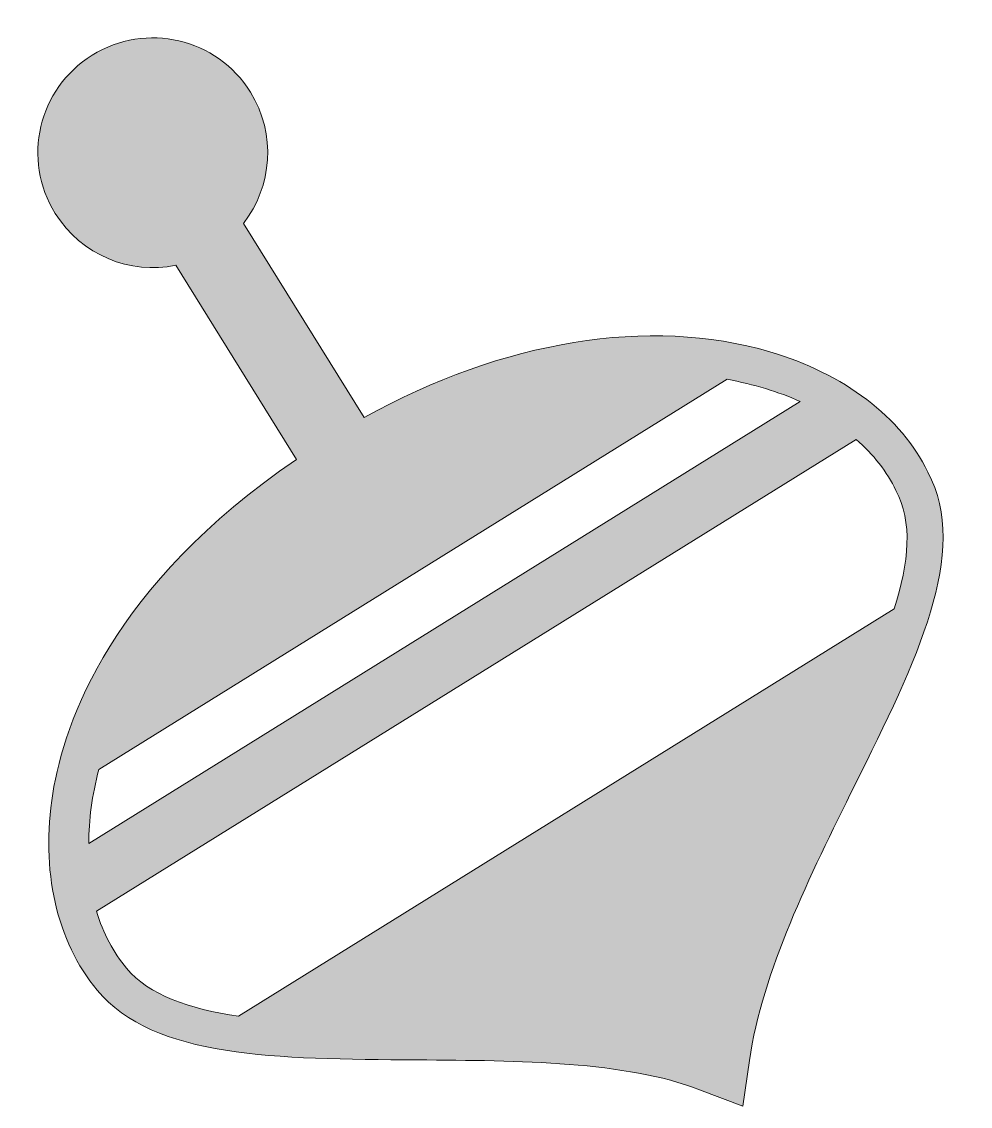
# Model space of a CAD drawing. Header units: inches. Extents: x -2 to 89, y 0 to 103.
import ezdxf

# ---------------------------------------------------------------- set-up
doc = ezdxf.new("R2010")
doc.units = ezdxf.units.IN
doc.header["$MEASUREMENT"] = 0
doc.layers.add('Layer 1', color=7, linetype='Continuous')

msp = doc.modelspace()

# ---------------------------------------------------------------- hatches: boundary and pattern name
at = {"layer": 'Layer 1', "true_color": 0x00adee}
h = msp.add_hatch(color=140, dxfattribs=at)
h.dxf.hatch_style = 2
edge = h.paths.add_edge_path()
edge.add_spline(control_points=[(1.42, 29.75), (0.24, 22.48), (1.78, 15.66), (5.64, 11.04), (11.04, 4.57), (22.64, 4.5), (36.07, 4.41), (45.81, 4.35), (55.89, 4.28), (62.92, 1.58), (62.92, 1.58), (67.02, 0), (67.02, 0), (67.02, 0), (67.66, 4.35), (67.66, 4.35), (68.91, 12.88), (73.37, 21.86), (77.69, 30.55), (83.57, 42.41), (88.66, 52.65), (84.63, 60.31), (82.12, 65.51), (76.64, 69.68), (69.59, 71.75), (58.14, 75.11), (44.26, 72.83), (31.02, 65.5), (31.02, 65.5), (19.55, 83.96), (19.55, 83.96), (22.28, 87.47), (22.69, 92.44), (20.21, 96.44), (17.03, 101.56), (10.29, 103.14), (5.16, 99.95), (0.04, 96.77), (-1.54, 90.03), (1.65, 84.91), (4.13, 80.91), (8.77, 79.08), (13.12, 79.97), (13.12, 79.97), (24.58, 61.52), (24.58, 61.52), (7.03, 49.53), (2.52, 36.61), (1.42, 29.75)], knot_values=[0, 0, 0, 0, 1, 1, 1, 2, 2, 2, 3, 3, 3, 4, 4, 4, 5, 5, 5, 6, 6, 6, 7, 7, 7, 8, 8, 8, 9, 9, 9, 10, 10, 10, 11, 11, 11, 12, 12, 12, 13, 13, 13, 14, 14, 14, 15, 15, 15, 16, 16, 16, 16], degree=3, periodic=1)
edge = h.paths.add_edge_path()
edge.add_spline(control_points=[(81.59, 58.57), (83.19, 55.58), (82.84, 51.73), (81.43, 47.29), (81.43, 47.29), (19.09, 8.57), (19.09, 8.57), (14.35, 9.26), (10.56, 10.58), (8.43, 13.13), (7.19, 14.62), (6.22, 16.45), (5.57, 18.55), (5.57, 18.55), (77.8, 63.42), (77.8, 63.42), (79.46, 61.97), (80.75, 60.33), (81.59, 58.57)], knot_values=[0, 0, 0, 0, 1, 1, 1, 2, 2, 2, 3, 3, 3, 4, 4, 4, 5, 5, 5, 6, 6, 6, 6], degree=3, periodic=1)
edge = h.paths.add_edge_path()
edge.add_spline(control_points=[(65.53, 69.13), (68.08, 68.66), (70.42, 67.95), (72.49, 67.02), (72.49, 67.02), (4.84, 25), (4.84, 25), (4.84, 27.21), (5.15, 29.57), (5.8, 32.03), (5.8, 32.03), (65.53, 69.13), (65.53, 69.13)], knot_values=[0, 0, 0, 0, 1, 1, 1, 2, 2, 2, 3, 3, 3, 4, 4, 4, 4], degree=3, periodic=1)

# ---------------------------------------------------------------- linework, layer by layer
at = {"layer": 'Layer 1', "lineweight": 0}
for points, knots in [([(1.42, 29.75), (0.24, 22.48), (1.78, 15.66), (5.64, 11.04), (11.04, 4.57), (22.64, 4.5), (36.07, 4.41), (45.81, 4.35), (55.89, 4.28), (62.92, 1.58), (62.92, 1.58), (67.02, 0), (67.02, 0), (67.02, 0), (67.66, 4.35), (67.66, 4.35), (68.91, 12.88), (73.37, 21.86), (77.69, 30.55), (83.57, 42.41), (88.66, 52.65), (84.63, 60.31), (82.12, 65.51), (76.64, 69.68), (69.59, 71.75), (58.14, 75.11), (44.26, 72.83), (31.02, 65.5), (31.02, 65.5), (19.55, 83.96), (19.55, 83.96), (22.28, 87.47), (22.69, 92.44), (20.21, 96.44), (17.03, 101.56), (10.29, 103.14), (5.16, 99.95), (0.04, 96.77), (-1.54, 90.03), (1.65, 84.91), (4.13, 80.91), (8.77, 79.08), (13.12, 79.97), (13.12, 79.97), (24.58, 61.52), (24.58, 61.52), (7.03, 49.53), (2.52, 36.61), (1.42, 29.75)], [0, 0, 0, 0, 1, 1, 1, 2, 2, 2, 3, 3, 3, 4, 4, 4, 5, 5, 5, 6, 6, 6, 7, 7, 7, 8, 8, 8, 9, 9, 9, 10, 10, 10, 11, 11, 11, 12, 12, 12, 13, 13, 13, 14, 14, 14, 15, 15, 15, 16, 16, 16, 16]), ([(65.53, 69.13), (68.08, 68.66), (70.42, 67.95), (72.49, 67.02), (72.49, 67.02), (4.84, 25), (4.84, 25), (4.84, 27.21), (5.15, 29.57), (5.8, 32.03), (5.8, 32.03), (65.53, 69.13), (65.53, 69.13)], [0, 0, 0, 0, 1, 1, 1, 2, 2, 2, 3, 3, 3, 4, 4, 4, 4]), ([(81.59, 58.57), (83.19, 55.58), (82.84, 51.73), (81.43, 47.29), (81.43, 47.29), (19.09, 8.57), (19.09, 8.57), (14.35, 9.26), (10.56, 10.58), (8.43, 13.13), (7.19, 14.62), (6.22, 16.45), (5.57, 18.55), (5.57, 18.55), (77.8, 63.42), (77.8, 63.42), (79.46, 61.97), (80.75, 60.33), (81.59, 58.57)], [0, 0, 0, 0, 1, 1, 1, 2, 2, 2, 3, 3, 3, 4, 4, 4, 5, 5, 5, 6, 6, 6, 6])]:
    msp.add_open_spline(points, degree=3, knots=knots, dxfattribs=at)

doc.saveas('drawing.dxf')
